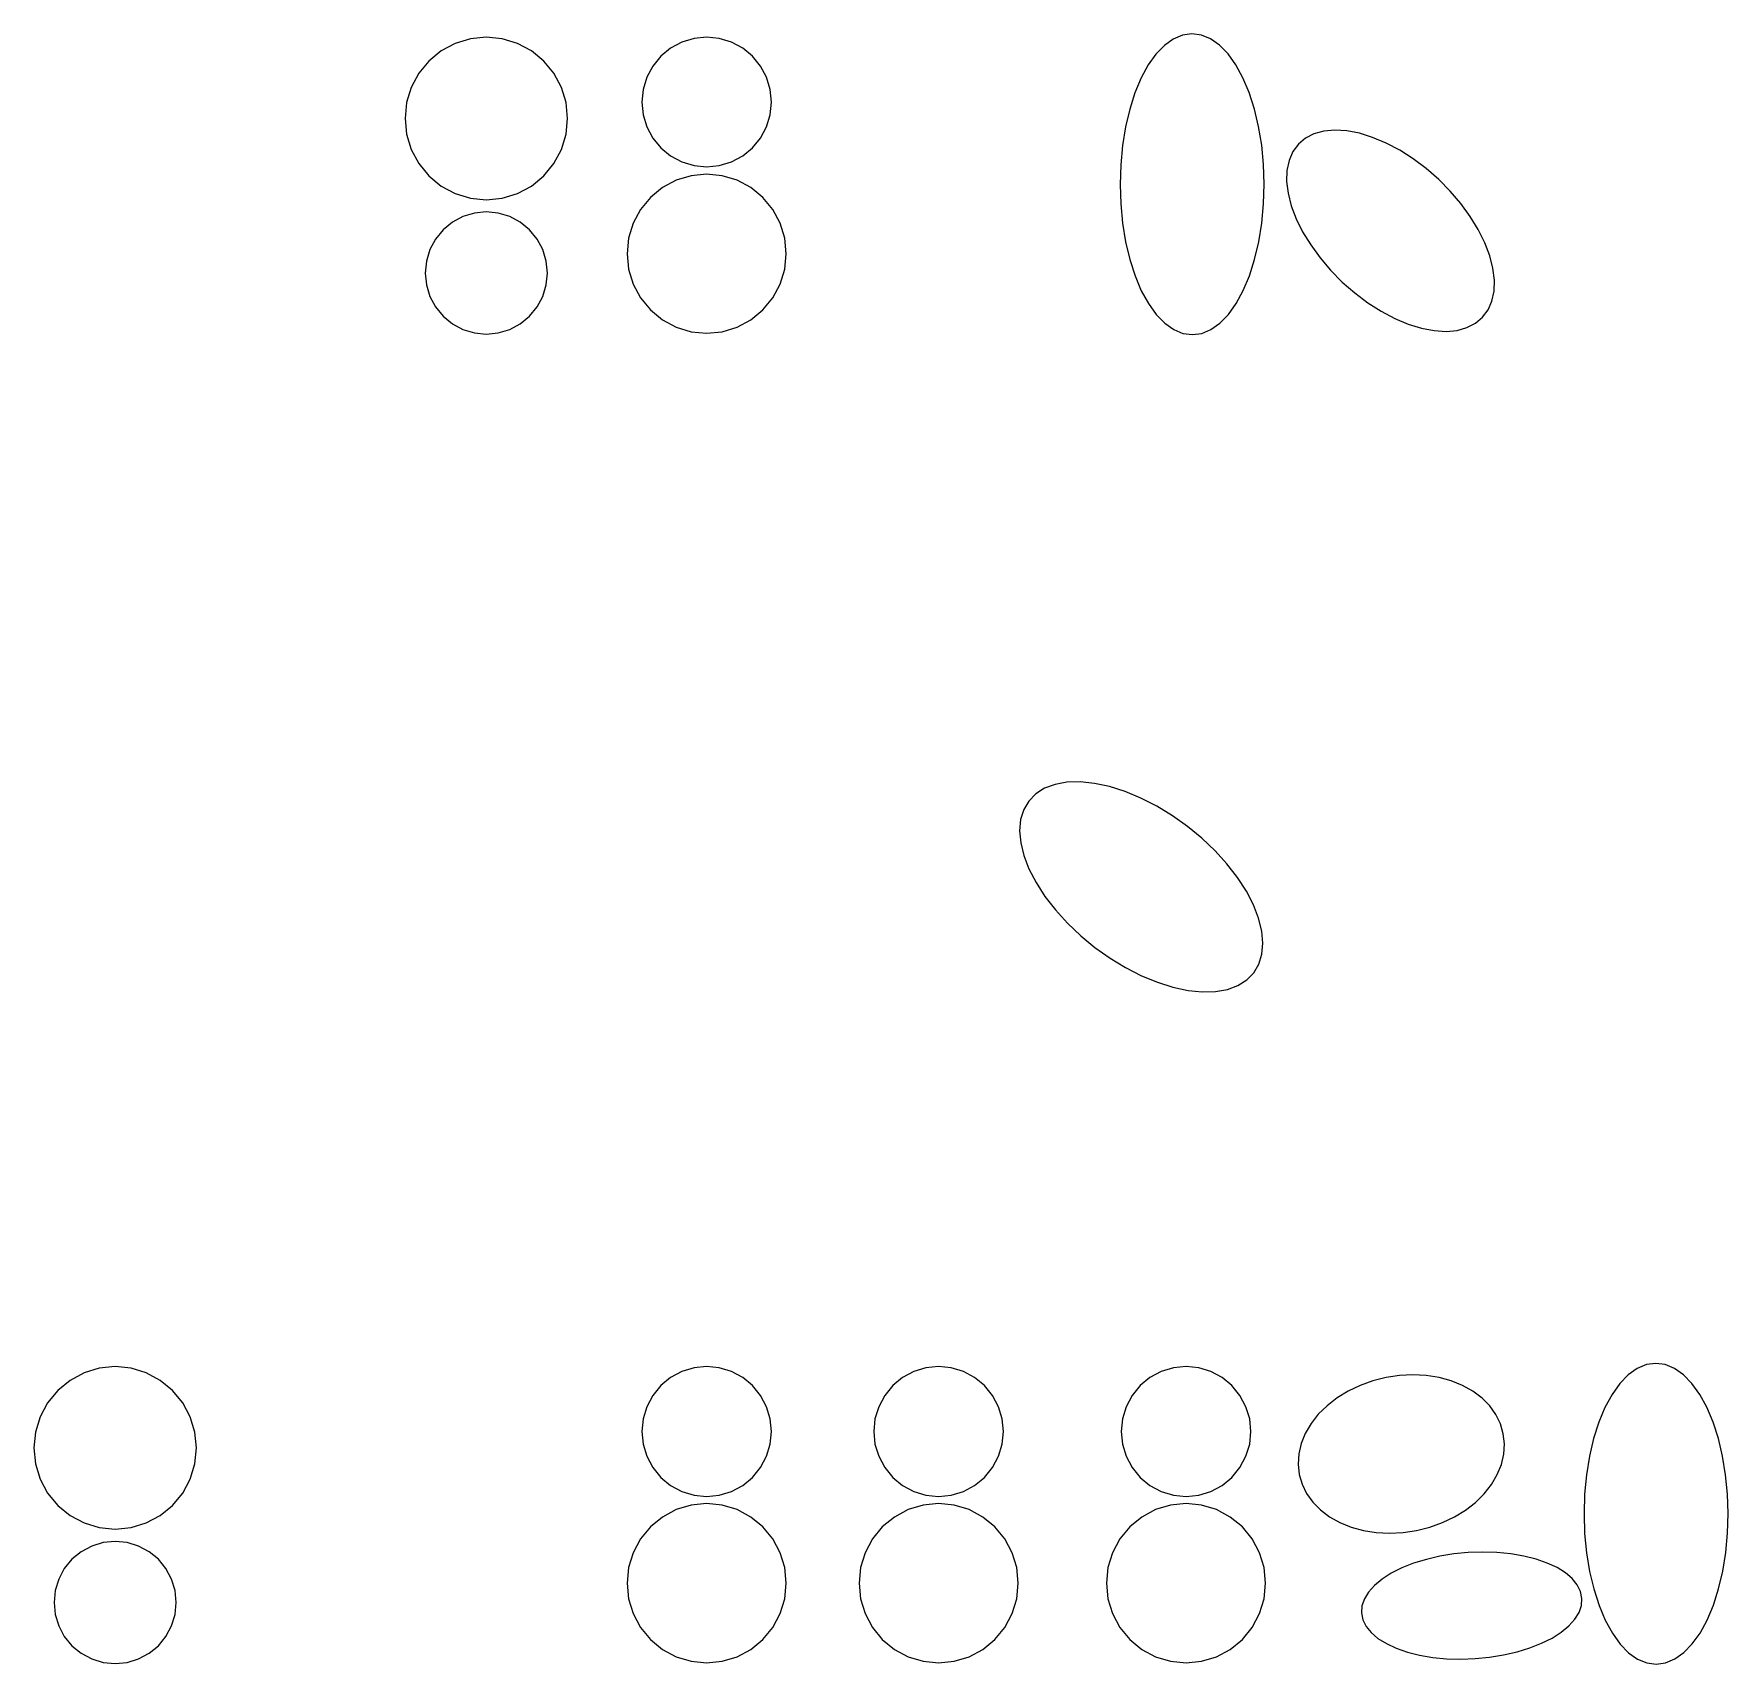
# Model space of a CAD drawing. Extents: x -1 to 217, y -22 to 302.
# Drawn here: x 150.75 to 160.02, y 120.25 to 129.18 of the extents above; entities that cross this region are included whole.
import ezdxf

# ---------------------------------------------------------------- set-up
doc = ezdxf.new("R2010")
doc.units = 0

msp = doc.modelspace()

# ---------------------------------------------------------------- linework, layer by layer
at = {"layer": 'CIRCLES'}
for p, q in [((153.0552, 129.1256), (152.9783, 129.0845)), ((153.1387, 129.151), (153.0552, 129.1256)), ((153.2255, 129.1595), (153.1387, 129.151)), ((153.3123, 129.151), (153.2255, 129.1595)), ((153.3958, 129.1256), (153.3123, 129.151)), ((153.4727, 129.0845), (153.3958, 129.1256)), ((154.2961, 129.1326), (154.2347, 129.0998)), ((154.3627, 129.1528), (154.2961, 129.1326)), ((154.432, 129.1596), (154.3627, 129.1528)), ((154.5013, 129.1528), (154.432, 129.1596)), ((154.5679, 129.1326), (154.5013, 129.1528)), ((154.6293, 129.0998), (154.5679, 129.1326)), ((152.9783, 129.0845), (152.9108, 129.0292)), ((153.5402, 129.0292), (153.4727, 129.0845)), ((154.1809, 129.0556), (154.1367, 129.0018)), ((154.2347, 129.0998), (154.1809, 129.0556)), ((154.6831, 129.0556), (154.6293, 129.0998)), ((154.7273, 129.0018), (154.6831, 129.0556)), ((152.8555, 128.9617), (152.8144, 128.8848)), ((152.9108, 129.0292), (152.8555, 128.9617)), ((153.5955, 128.9617), (153.5402, 129.0292)), ((153.6366, 128.8848), (153.5955, 128.9617)), ((154.1039, 128.9404), (154.0836, 128.8737)), ((154.1367, 129.0018), (154.1039, 128.9404)), ((154.7601, 128.9404), (154.7273, 129.0018)), ((154.7804, 128.8737), (154.7601, 128.9404)), ((152.8144, 128.8848), (152.789, 128.8013)), ((153.662, 128.8013), (153.6366, 128.8848)), ((154.0836, 128.8737), (154.0768, 128.8045)), ((154.7872, 128.8045), (154.7804, 128.8737)), ((152.789, 128.8013), (152.7805, 128.7145)), ((153.6705, 128.7145), (153.662, 128.8013)), ((154.0768, 128.8045), (154.0836, 128.7352)), ((154.7804, 128.7352), (154.7872, 128.8045)), ((152.7805, 128.7145), (152.789, 128.6277)), ((153.662, 128.6277), (153.6705, 128.7145)), ((154.0836, 128.7352), (154.1039, 128.6685)), ((154.1039, 128.6685), (154.1367, 128.6071)), ((154.7273, 128.6071), (154.7601, 128.6685)), ((154.7601, 128.6685), (154.7804, 128.7352)), ((152.789, 128.6277), (152.8144, 128.5442)), ((153.6366, 128.5442), (153.662, 128.6277)), ((154.1367, 128.6071), (154.1809, 128.5533)), ((154.6831, 128.5533), (154.7273, 128.6071)), ((152.8144, 128.5442), (152.8555, 128.4673)), ((153.5955, 128.4673), (153.6366, 128.5442)), ((154.1809, 128.5533), (154.2347, 128.5091)), ((154.2347, 128.5091), (154.2961, 128.4763)), ((154.2961, 128.4763), (154.3627, 128.4561)), ((154.5013, 128.4561), (154.5679, 128.4763)), ((154.5679, 128.4763), (154.6293, 128.5091)), ((154.6293, 128.5091), (154.6831, 128.5533)), ((152.8555, 128.4673), (152.9108, 128.3998)), ((152.9108, 128.3998), (152.9783, 128.3445)), ((153.4727, 128.3445), (153.5402, 128.3998)), ((153.5402, 128.3998), (153.5955, 128.4673)), ((154.347, 128.4011), (154.2652, 128.3763)), ((154.432, 128.4095), (154.347, 128.4011)), ((154.3627, 128.4561), (154.432, 128.4493)), ((154.432, 128.4493), (154.5013, 128.4561)), ((154.517, 128.4011), (154.432, 128.4095)), ((154.5988, 128.3763), (154.517, 128.4011)), ((152.9783, 128.3445), (153.0552, 128.3034)), ((153.0552, 128.3034), (153.1387, 128.278)), ((153.3123, 128.278), (153.3958, 128.3034)), ((153.3958, 128.3034), (153.4727, 128.3445)), ((154.1899, 128.3361), (154.1238, 128.2819)), ((154.2652, 128.3763), (154.1899, 128.3361)), ((154.6741, 128.3361), (154.5988, 128.3763)), ((154.7402, 128.2819), (154.6741, 128.3361)), ((153.1602, 128.1961), (153.0974, 128.177)), ((153.1387, 128.278), (153.2255, 128.2695)), ((153.2255, 128.2025), (153.1602, 128.1961)), ((153.2255, 128.2695), (153.3123, 128.278)), ((153.2908, 128.1961), (153.2255, 128.2025)), ((153.3536, 128.177), (153.2908, 128.1961)), ((154.0696, 128.2158), (154.0293, 128.1405)), ((154.1238, 128.2819), (154.0696, 128.2158)), ((154.7944, 128.2158), (154.7402, 128.2819)), ((154.8347, 128.1405), (154.7944, 128.2158)), ((152.9888, 128.1045), (152.9472, 128.0538)), ((153.0396, 128.1461), (152.9888, 128.1045)), ((153.0974, 128.177), (153.0396, 128.1461)), ((153.4114, 128.1461), (153.3536, 128.177)), ((153.4622, 128.1045), (153.4114, 128.1461)), ((153.5038, 128.0538), (153.4622, 128.1045)), ((154.0293, 128.1405), (154.0045, 128.0587)), ((154.8595, 128.0587), (154.8347, 128.1405)), ((152.9472, 128.0538), (152.9163, 127.9959)), ((153.5347, 127.9959), (153.5038, 128.0538)), ((154.0045, 128.0587), (153.9961, 127.9737)), ((154.8679, 127.9737), (154.8595, 128.0587)), ((152.8973, 127.9331), (152.8908, 127.8678)), ((152.9163, 127.9959), (152.8973, 127.9331)), ((153.5537, 127.9331), (153.5347, 127.9959)), ((153.5602, 127.8678), (153.5537, 127.9331)), ((153.9961, 127.9737), (154.0045, 127.8886)), ((154.8595, 127.8886), (154.8679, 127.9737)), ((152.8908, 127.8678), (152.8973, 127.8025)), ((153.5537, 127.8025), (153.5602, 127.8678)), ((154.0045, 127.8886), (154.0293, 127.8069)), ((154.8347, 127.8069), (154.8595, 127.8886)), ((152.8973, 127.8025), (152.9163, 127.7398)), ((152.9163, 127.7398), (152.9472, 127.6819)), ((153.5038, 127.6819), (153.5347, 127.7398)), ((153.5347, 127.7398), (153.5537, 127.8025)), ((154.0293, 127.8069), (154.0696, 127.7315)), ((154.0696, 127.7315), (154.1238, 127.6655)), ((154.7402, 127.6655), (154.7944, 127.7315)), ((154.7944, 127.7315), (154.8347, 127.8069)), ((152.9472, 127.6819), (152.9888, 127.6312)), ((153.4622, 127.6312), (153.5038, 127.6819)), ((154.1238, 127.6655), (154.1899, 127.6113)), ((154.6741, 127.6113), (154.7402, 127.6655)), ((152.9888, 127.6312), (153.0396, 127.5896)), ((153.0396, 127.5896), (153.0974, 127.5586)), ((153.0974, 127.5586), (153.1602, 127.5396)), ((153.2908, 127.5396), (153.3536, 127.5586)), ((153.3536, 127.5586), (153.4114, 127.5896)), ((153.4114, 127.5896), (153.4622, 127.6312)), ((154.1899, 127.6113), (154.2652, 127.571)), ((154.2652, 127.571), (154.347, 127.5462)), ((154.347, 127.5462), (154.432, 127.5378)), ((154.432, 127.5378), (154.517, 127.5462)), ((154.517, 127.5462), (154.5988, 127.571)), ((154.5988, 127.571), (154.6741, 127.6113)), ((153.1602, 127.5396), (153.2255, 127.5332)), ((153.2255, 127.5332), (153.2908, 127.5396)), ((150.9463, 121.8032), (150.8788, 121.7478)), ((151.0232, 121.8443), (150.9463, 121.8032)), ((151.1067, 121.8696), (151.0232, 121.8443)), ((151.1935, 121.8782), (151.1067, 121.8696)), ((151.2803, 121.8696), (151.1935, 121.8782)), ((151.3638, 121.8443), (151.2803, 121.8696)), ((151.4407, 121.8032), (151.3638, 121.8443)), ((151.5082, 121.7478), (151.4407, 121.8032)), ((154.2347, 121.8184), (154.1809, 121.7743)), ((154.2961, 121.8513), (154.2347, 121.8184)), ((154.3627, 121.8715), (154.2961, 121.8513)), ((154.432, 121.8783), (154.3627, 121.8715)), ((154.5013, 121.8715), (154.432, 121.8783)), ((154.5679, 121.8513), (154.5013, 121.8715)), ((154.6293, 121.8184), (154.5679, 121.8513)), ((154.6831, 121.7743), (154.6293, 121.8184)), ((155.5047, 121.8184), (155.4509, 121.7743)), ((155.5661, 121.8513), (155.5047, 121.8184)), ((155.6327, 121.8715), (155.5661, 121.8513)), ((155.702, 121.8783), (155.6327, 121.8715)), ((155.7713, 121.8715), (155.702, 121.8783)), ((155.8379, 121.8513), (155.7713, 121.8715)), ((155.8993, 121.8184), (155.8379, 121.8513)), ((155.9531, 121.7743), (155.8993, 121.8184)), ((156.8593, 121.8184), (156.8055, 121.7743)), ((156.9207, 121.8513), (156.8593, 121.8184)), ((156.9874, 121.8715), (156.9207, 121.8513)), ((157.0567, 121.8783), (156.9874, 121.8715)), ((157.126, 121.8715), (157.0567, 121.8783)), ((157.1926, 121.8513), (157.126, 121.8715)), ((157.254, 121.8184), (157.1926, 121.8513)), ((157.3078, 121.7743), (157.254, 121.8184)), ((150.8788, 121.7478), (150.8235, 121.6804)), ((151.5635, 121.6804), (151.5082, 121.7478)), ((154.1367, 121.7205), (154.1039, 121.659)), ((154.1809, 121.7743), (154.1367, 121.7205)), ((154.7273, 121.7205), (154.6831, 121.7743)), ((154.7601, 121.659), (154.7273, 121.7205)), ((155.4067, 121.7205), (155.3739, 121.659)), ((155.4509, 121.7743), (155.4067, 121.7205)), ((155.9973, 121.7205), (155.9531, 121.7743)), ((156.0301, 121.659), (155.9973, 121.7205)), ((156.7613, 121.7205), (156.7285, 121.659)), ((156.8055, 121.7743), (156.7613, 121.7205)), ((157.352, 121.7205), (157.3078, 121.7743)), ((157.3848, 121.659), (157.352, 121.7205)), ((150.8235, 121.6804), (150.7824, 121.6035)), ((151.6046, 121.6035), (151.5635, 121.6804)), ((154.1039, 121.659), (154.0836, 121.5924)), ((154.7804, 121.5924), (154.7601, 121.659)), ((155.3739, 121.659), (155.3536, 121.5924)), ((156.0504, 121.5924), (156.0301, 121.659)), ((156.7285, 121.659), (156.7083, 121.5924)), ((157.405, 121.5924), (157.3848, 121.659)), ((150.757, 121.52), (150.7485, 121.4332)), ((150.7824, 121.6035), (150.757, 121.52)), ((151.63, 121.52), (151.6046, 121.6035)), ((151.6385, 121.4332), (151.63, 121.52)), ((154.0836, 121.5924), (154.0768, 121.5231)), ((154.0768, 121.5231), (154.0836, 121.4538)), ((154.7872, 121.5231), (154.7804, 121.5924)), ((154.7804, 121.4538), (154.7872, 121.5231)), ((155.3536, 121.5924), (155.3468, 121.5231)), ((155.3468, 121.5231), (155.3536, 121.4538)), ((156.0572, 121.5231), (156.0504, 121.5924)), ((156.0504, 121.4538), (156.0572, 121.5231)), ((156.7083, 121.5924), (156.7015, 121.5231)), ((156.7015, 121.5231), (156.7083, 121.4538)), ((157.4118, 121.5231), (157.405, 121.5924)), ((157.405, 121.4538), (157.4118, 121.5231)), ((150.7485, 121.4332), (150.757, 121.3463)), ((151.63, 121.3463), (151.6385, 121.4332)), ((154.0836, 121.4538), (154.1039, 121.3872)), ((154.7601, 121.3872), (154.7804, 121.4538)), ((155.3536, 121.4538), (155.3739, 121.3872)), ((156.0301, 121.3872), (156.0504, 121.4538)), ((156.7083, 121.4538), (156.7285, 121.3872)), ((157.3848, 121.3872), (157.405, 121.4538)), ((150.757, 121.3463), (150.7824, 121.2629)), ((151.6046, 121.2629), (151.63, 121.3463)), ((154.1039, 121.3872), (154.1367, 121.3258)), ((154.7273, 121.3258), (154.7601, 121.3872)), ((155.3739, 121.3872), (155.4067, 121.3258)), ((155.9973, 121.3258), (156.0301, 121.3872)), ((156.7285, 121.3872), (156.7613, 121.3258)), ((157.352, 121.3258), (157.3848, 121.3872)), ((150.7824, 121.2629), (150.8235, 121.1859)), ((151.5635, 121.1859), (151.6046, 121.2629)), ((154.1367, 121.3258), (154.1809, 121.272)), ((154.1809, 121.272), (154.2347, 121.2278)), ((154.6293, 121.2278), (154.6831, 121.272)), ((154.6831, 121.272), (154.7273, 121.3258)), ((155.4067, 121.3258), (155.4509, 121.272)), ((155.4509, 121.272), (155.5047, 121.2278)), ((155.8993, 121.2278), (155.9531, 121.272)), ((155.9531, 121.272), (155.9973, 121.3258)), ((156.7613, 121.3258), (156.8055, 121.272)), ((156.8055, 121.272), (156.8593, 121.2278)), ((157.254, 121.2278), (157.3078, 121.272)), ((157.3078, 121.272), (157.352, 121.3258)), ((150.8235, 121.1859), (150.8788, 121.1185)), ((151.5082, 121.1185), (151.5635, 121.1859)), ((154.2347, 121.2278), (154.2961, 121.195)), ((154.2961, 121.195), (154.3627, 121.1748)), ((154.3627, 121.1748), (154.432, 121.1679)), ((154.432, 121.1679), (154.5013, 121.1748)), ((154.5013, 121.1748), (154.5679, 121.195)), ((154.5679, 121.195), (154.6293, 121.2278)), ((155.5047, 121.2278), (155.5661, 121.195)), ((155.5661, 121.195), (155.6327, 121.1748)), ((155.6327, 121.1748), (155.702, 121.1679)), ((155.702, 121.1679), (155.7713, 121.1748)), ((155.7713, 121.1748), (155.8379, 121.195)), ((155.8379, 121.195), (155.8993, 121.2278)), ((156.8593, 121.2278), (156.9207, 121.195)), ((156.9207, 121.195), (156.9874, 121.1748)), ((156.9874, 121.1748), (157.0567, 121.1679)), ((157.0567, 121.1679), (157.126, 121.1748)), ((157.126, 121.1748), (157.1926, 121.195)), ((157.1926, 121.195), (157.254, 121.2278)), ((150.8788, 121.1185), (150.9463, 121.0632)), ((150.9463, 121.0632), (151.0232, 121.022)), ((151.3638, 121.022), (151.4407, 121.0632)), ((151.4407, 121.0632), (151.5082, 121.1185)), ((154.1899, 121.0547), (154.1238, 121.0005)), ((154.2652, 121.095), (154.1899, 121.0547)), ((154.347, 121.1198), (154.2652, 121.095)), ((154.432, 121.1282), (154.347, 121.1198)), ((154.517, 121.1198), (154.432, 121.1282)), ((154.5988, 121.095), (154.517, 121.1198)), ((154.6741, 121.0547), (154.5988, 121.095)), ((154.7402, 121.0005), (154.6741, 121.0547)), ((155.4599, 121.0547), (155.3938, 121.0005)), ((155.5352, 121.095), (155.4599, 121.0547)), ((155.617, 121.1198), (155.5352, 121.095)), ((155.702, 121.1282), (155.617, 121.1198)), ((155.787, 121.1198), (155.702, 121.1282)), ((155.8688, 121.095), (155.787, 121.1198)), ((155.9441, 121.0547), (155.8688, 121.095)), ((156.0102, 121.0005), (155.9441, 121.0547)), ((156.8145, 121.0547), (156.7485, 121.0005)), ((156.8899, 121.095), (156.8145, 121.0547)), ((156.9716, 121.1198), (156.8899, 121.095)), ((157.0567, 121.1282), (156.9716, 121.1198)), ((157.1417, 121.1198), (157.0567, 121.1282)), ((157.2235, 121.095), (157.1417, 121.1198)), ((157.2988, 121.0547), (157.2235, 121.095)), ((157.3649, 121.0005), (157.2988, 121.0547)), ((151.0232, 121.022), (151.1067, 120.9967)), ((151.1067, 120.9967), (151.1935, 120.9882)), ((151.1935, 120.9882), (151.2803, 120.9967)), ((151.2803, 120.9967), (151.3638, 121.022)), ((154.1238, 121.0005), (154.0696, 120.9345)), ((154.7944, 120.9345), (154.7402, 121.0005)), ((155.3938, 121.0005), (155.3396, 120.9345)), ((156.0644, 120.9345), (156.0102, 121.0005)), ((156.7485, 121.0005), (156.6943, 120.9345)), ((157.4191, 120.9345), (157.3649, 121.0005)), ((151.0654, 120.8957), (151.0076, 120.8648)), ((151.1282, 120.9147), (151.0654, 120.8957)), ((151.1935, 120.9212), (151.1282, 120.9147)), ((151.2588, 120.9147), (151.1935, 120.9212)), ((151.3216, 120.8957), (151.2588, 120.9147)), ((151.3794, 120.8648), (151.3216, 120.8957)), ((154.0696, 120.9345), (154.0293, 120.8591)), ((154.8347, 120.8591), (154.7944, 120.9345)), ((155.3396, 120.9345), (155.2993, 120.8591)), ((156.1047, 120.8591), (156.0644, 120.9345)), ((156.6943, 120.9345), (156.654, 120.8591)), ((157.4593, 120.8591), (157.4191, 120.9345)), ((150.9568, 120.8232), (150.9152, 120.7724)), ((151.0076, 120.8648), (150.9568, 120.8232)), ((151.4302, 120.8232), (151.3794, 120.8648)), ((151.4718, 120.7724), (151.4302, 120.8232)), ((154.0045, 120.7774), (153.9961, 120.6923)), ((154.0293, 120.8591), (154.0045, 120.7774)), ((154.8595, 120.7774), (154.8347, 120.8591)), ((154.8679, 120.6923), (154.8595, 120.7774)), ((155.2745, 120.7774), (155.2661, 120.6923)), ((155.2993, 120.8591), (155.2745, 120.7774)), ((156.1295, 120.7774), (156.1047, 120.8591)), ((156.1379, 120.6923), (156.1295, 120.7774)), ((156.6292, 120.7774), (156.6208, 120.6923)), ((156.654, 120.8591), (156.6292, 120.7774)), ((157.4841, 120.7774), (157.4593, 120.8591)), ((157.4925, 120.6923), (157.4841, 120.7774)), ((150.8843, 120.7146), (150.8653, 120.6518)), ((150.9152, 120.7724), (150.8843, 120.7146)), ((151.5027, 120.7146), (151.4718, 120.7724)), ((151.5217, 120.6518), (151.5027, 120.7146)), ((153.9961, 120.6923), (154.0045, 120.6073)), ((154.8595, 120.6073), (154.8679, 120.6923)), ((155.2661, 120.6923), (155.2745, 120.6073)), ((156.1295, 120.6073), (156.1379, 120.6923)), ((156.6208, 120.6923), (156.6292, 120.6073)), ((157.4841, 120.6073), (157.4925, 120.6923)), ((150.8653, 120.6518), (150.8588, 120.5865)), ((151.5282, 120.5865), (151.5217, 120.6518)), ((154.0045, 120.6073), (154.0293, 120.5255)), ((154.8347, 120.5255), (154.8595, 120.6073)), ((155.2745, 120.6073), (155.2993, 120.5255)), ((156.1047, 120.5255), (156.1295, 120.6073)), ((156.6292, 120.6073), (156.654, 120.5255)), ((157.4593, 120.5255), (157.4841, 120.6073)), ((150.8588, 120.5865), (150.8653, 120.5212)), ((150.8653, 120.5212), (150.8843, 120.4584)), ((151.5027, 120.4584), (151.5217, 120.5212)), ((151.5217, 120.5212), (151.5282, 120.5865)), ((154.0293, 120.5255), (154.0696, 120.4502)), ((154.7944, 120.4502), (154.8347, 120.5255)), ((155.2993, 120.5255), (155.3396, 120.4502)), ((156.0644, 120.4502), (156.1047, 120.5255)), ((156.654, 120.5255), (156.6943, 120.4502)), ((157.4191, 120.4502), (157.4593, 120.5255)), ((150.8843, 120.4584), (150.9152, 120.4006)), ((151.4718, 120.4006), (151.5027, 120.4584)), ((154.0696, 120.4502), (154.1238, 120.3841)), ((154.7402, 120.3841), (154.7944, 120.4502)), ((155.3396, 120.4502), (155.3938, 120.3841)), ((156.0102, 120.3841), (156.0644, 120.4502)), ((156.6943, 120.4502), (156.7485, 120.3841)), ((157.3649, 120.3841), (157.4191, 120.4502)), ((150.9152, 120.4006), (150.9568, 120.3498)), ((150.9568, 120.3498), (151.0076, 120.3082)), ((151.3794, 120.3082), (151.4302, 120.3498)), ((151.4302, 120.3498), (151.4718, 120.4006)), ((154.1238, 120.3841), (154.1899, 120.3299)), ((154.1899, 120.3299), (154.2652, 120.2897)), ((154.5988, 120.2897), (154.6741, 120.3299)), ((154.6741, 120.3299), (154.7402, 120.3841)), ((155.3938, 120.3841), (155.4599, 120.3299)), ((155.4599, 120.3299), (155.5352, 120.2897)), ((155.8688, 120.2897), (155.9441, 120.3299)), ((155.9441, 120.3299), (156.0102, 120.3841)), ((156.7485, 120.3841), (156.8145, 120.3299)), ((156.8145, 120.3299), (156.8899, 120.2897)), ((157.2235, 120.2897), (157.2988, 120.3299)), ((157.2988, 120.3299), (157.3649, 120.3841)), ((151.0076, 120.3082), (151.0654, 120.2773)), ((151.0654, 120.2773), (151.1282, 120.2583)), ((151.1282, 120.2583), (151.1935, 120.2518)), ((151.1935, 120.2518), (151.2588, 120.2583)), ((151.2588, 120.2583), (151.3216, 120.2773)), ((151.3216, 120.2773), (151.3794, 120.3082)), ((154.2652, 120.2897), (154.347, 120.2649)), ((154.347, 120.2649), (154.432, 120.2565)), ((154.432, 120.2565), (154.517, 120.2649)), ((154.517, 120.2649), (154.5988, 120.2897)), ((155.5352, 120.2897), (155.617, 120.2649)), ((155.617, 120.2649), (155.702, 120.2565)), ((155.702, 120.2565), (155.787, 120.2649)), ((155.787, 120.2649), (155.8688, 120.2897)), ((156.8899, 120.2897), (156.9716, 120.2649)), ((156.9716, 120.2649), (157.0567, 120.2565)), ((157.0567, 120.2565), (157.1417, 120.2649)), ((157.1417, 120.2649), (157.2235, 120.2897))]:
    msp.add_line(p, q, dxfattribs=at)
at = {"layer": 'ELLIPSES'}
for p, q in [((156.987, 129.1496), (156.9382, 129.1149)), ((157.0376, 129.1707), (156.987, 129.1496)), ((157.0891, 129.1778), (157.0376, 129.1707)), ((157.1406, 129.1708), (157.0891, 129.1778)), ((157.1912, 129.1498), (157.1406, 129.1708)), ((157.2401, 129.1153), (157.1912, 129.1498)), ((156.892, 129.0672), (156.8492, 129.0073)), ((156.9382, 129.1149), (156.892, 129.0672)), ((157.2864, 129.0677), (157.2401, 129.1153)), ((157.3294, 129.0078), (157.2864, 129.0677)), ((156.8492, 129.0073), (156.8104, 128.9362)), ((157.3683, 128.9368), (157.3294, 129.0078)), ((156.7765, 128.8551), (156.748, 128.7655)), ((156.8104, 128.9362), (156.7765, 128.8551)), ((157.4024, 128.8559), (157.3683, 128.9368)), ((157.4312, 128.7663), (157.4024, 128.8559)), ((156.748, 128.7655), (156.7253, 128.6688)), ((157.4541, 128.6697), (157.4312, 128.7663)), ((156.7253, 128.6688), (156.7088, 128.5668)), ((157.4708, 128.5677), (157.4541, 128.6697)), ((156.7088, 128.5668), (156.6989, 128.4611)), ((157.481, 128.4621), (157.4708, 128.5677)), ((157.6716, 128.5736), (157.6415, 128.5329)), ((157.7104, 128.6062), (157.6716, 128.5736)), ((157.7571, 128.6301), (157.7104, 128.6062)), ((157.811, 128.645), (157.7571, 128.6301)), ((157.8712, 128.6505), (157.811, 128.645)), ((157.9366, 128.6466), (157.8712, 128.6505)), ((158.006, 128.6333), (157.9366, 128.6466)), ((158.0784, 128.6109), (158.006, 128.6333)), ((158.1524, 128.5797), (158.0784, 128.6109)), ((158.2268, 128.5404), (158.1524, 128.5797)), ((157.6205, 128.4848), (157.609, 128.4301)), ((157.6415, 128.5329), (157.6205, 128.4848)), ((158.3004, 128.4934), (158.2268, 128.5404)), ((158.3718, 128.4398), (158.3004, 128.4934)), ((156.6989, 128.4611), (156.6956, 128.3536)), ((157.4845, 128.3545), (157.481, 128.4621)), ((157.609, 128.4301), (157.6072, 128.3697)), ((158.4399, 128.3803), (158.3718, 128.4398)), ((156.6956, 128.3536), (156.6991, 128.2461)), ((157.4813, 128.247), (157.4845, 128.3545)), ((157.6072, 128.3697), (157.6151, 128.3047)), ((157.6151, 128.3047), (157.6326, 128.2362)), ((158.5035, 128.316), (158.4399, 128.3803)), ((158.5614, 128.248), (158.5035, 128.316)), ((156.6991, 128.2461), (156.7093, 128.1404)), ((157.4713, 128.1413), (157.4813, 128.247)), ((157.6326, 128.2362), (157.6595, 128.1654)), ((158.6128, 128.1775), (158.5614, 128.248)), ((156.7093, 128.1404), (156.726, 128.0384)), ((157.4549, 128.0393), (157.4713, 128.1413)), ((157.6595, 128.1654), (157.6951, 128.0934)), ((158.6567, 128.1056), (158.6128, 128.1775)), ((158.6923, 128.0336), (158.6567, 128.1056)), ((156.726, 128.0384), (156.749, 127.9418)), ((157.4322, 127.9426), (157.4549, 128.0393)), ((157.6951, 128.0934), (157.739, 128.0215)), ((157.739, 128.0215), (157.7904, 127.951)), ((158.7192, 127.9628), (158.6923, 128.0336)), ((156.749, 127.9418), (156.7777, 127.8523)), ((157.4036, 127.853), (157.4322, 127.9426)), ((157.7904, 127.951), (157.8483, 127.883)), ((158.7367, 127.8943), (158.7192, 127.9628)), ((156.7777, 127.8523), (156.8118, 127.7713)), ((157.3697, 127.772), (157.4036, 127.853)), ((157.8483, 127.883), (157.9119, 127.8187)), ((158.7446, 127.8293), (158.7367, 127.8943)), ((158.7428, 127.7689), (158.7446, 127.8293)), ((156.8118, 127.7713), (156.8507, 127.7003)), ((157.331, 127.7009), (157.3697, 127.772)), ((157.9119, 127.8187), (157.98, 127.7592)), ((157.98, 127.7592), (158.0514, 127.7056)), ((158.7313, 127.7142), (158.7428, 127.7689)), ((156.8507, 127.7003), (156.8937, 127.6405)), ((156.8937, 127.6405), (156.94, 127.5929)), ((157.2419, 127.5932), (157.2882, 127.641)), ((157.2882, 127.641), (157.331, 127.7009)), ((158.0514, 127.7056), (158.125, 127.6586)), ((158.125, 127.6586), (158.1994, 127.6193)), ((158.6802, 127.6254), (158.7103, 127.6661)), ((158.7103, 127.6661), (158.7313, 127.7142)), ((156.94, 127.5929), (156.9889, 127.5583)), ((156.9889, 127.5583), (157.0396, 127.5373)), ((157.1425, 127.5375), (157.1931, 127.5586)), ((157.1931, 127.5586), (157.2419, 127.5932)), ((158.1994, 127.6193), (158.2734, 127.5881)), ((158.2734, 127.5881), (158.3458, 127.5657)), ((158.3458, 127.5657), (158.4153, 127.5524)), ((158.4153, 127.5524), (158.4806, 127.5485)), ((158.4806, 127.5485), (158.5408, 127.554)), ((158.5408, 127.554), (158.5947, 127.5688)), ((158.5947, 127.5688), (158.6414, 127.5928)), ((158.6414, 127.5928), (158.6802, 127.6254)), ((157.0396, 127.5373), (157.0911, 127.5304)), ((157.0911, 127.5304), (157.1425, 127.5375)), ((156.2821, 125.046), (156.2339, 125.0155)), ((156.3393, 125.0672), (156.2821, 125.046)), ((156.4047, 125.0789), (156.3393, 125.0672)), ((156.4769, 125.0808), (156.4047, 125.0789)), ((156.555, 125.0728), (156.4769, 125.0808)), ((156.6373, 125.0551), (156.555, 125.0728)), ((156.7227, 125.028), (156.6373, 125.0551)), ((156.1956, 124.9762), (156.1678, 124.9289)), ((156.2339, 125.0155), (156.1956, 124.9762)), ((156.8096, 124.992), (156.7227, 125.028)), ((156.8965, 124.9477), (156.8096, 124.992)), ((156.151, 124.8744), (156.1455, 124.8136)), ((156.1678, 124.9289), (156.151, 124.8744)), ((156.982, 124.8958), (156.8965, 124.9477)), ((157.0645, 124.8372), (156.982, 124.8958)), ((156.1455, 124.8136), (156.1514, 124.7475)), ((157.1427, 124.7729), (157.0645, 124.8372)), ((157.2152, 124.7041), (157.1427, 124.7729)), ((156.1514, 124.7475), (156.1686, 124.6773)), ((156.1686, 124.6773), (156.1968, 124.6041)), ((157.2808, 124.6319), (157.2152, 124.7041)), ((156.1968, 124.6041), (156.2355, 124.5292)), ((157.3384, 124.5575), (157.2808, 124.6319)), ((156.2355, 124.5292), (156.2841, 124.454)), ((157.387, 124.4823), (157.3384, 124.5575)), ((156.2841, 124.454), (156.3417, 124.3796)), ((157.4257, 124.4074), (157.387, 124.4823)), ((157.4539, 124.3343), (157.4257, 124.4074)), ((156.3417, 124.3796), (156.4073, 124.3074)), ((156.4073, 124.3074), (156.4798, 124.2386)), ((157.4711, 124.264), (157.4539, 124.3343)), ((156.4798, 124.2386), (156.558, 124.1744)), ((157.477, 124.1979), (157.4711, 124.264)), ((156.558, 124.1744), (156.6405, 124.1158)), ((156.6405, 124.1158), (156.726, 124.0639)), ((157.4547, 124.0826), (157.4715, 124.1371)), ((157.4715, 124.1371), (157.477, 124.1979)), ((156.726, 124.0639), (156.8129, 124.0195)), ((157.3886, 123.9961), (157.427, 124.0353)), ((157.427, 124.0353), (157.4547, 124.0826)), ((156.8129, 124.0195), (156.8998, 123.9835)), ((156.8998, 123.9835), (156.9852, 123.9564)), ((156.9852, 123.9564), (157.0676, 123.9388)), ((157.0676, 123.9388), (157.1456, 123.9308)), ((157.1456, 123.9308), (157.2179, 123.9326)), ((157.2179, 123.9326), (157.2832, 123.9443)), ((157.2832, 123.9443), (157.3404, 123.9656)), ((157.3404, 123.9656), (157.3886, 123.9961)), ((159.5776, 121.8893), (159.527, 121.8682)), ((159.6291, 121.8964), (159.5776, 121.8893)), ((159.6806, 121.8895), (159.6291, 121.8964)), ((159.7312, 121.8685), (159.6806, 121.8895)), ((158.0794, 121.8006), (158.0098, 121.7757)), ((158.1516, 121.8187), (158.0794, 121.8006)), ((158.2252, 121.8297), (158.1516, 121.8187)), ((158.299, 121.8333), (158.2252, 121.8297)), ((158.3717, 121.8294), (158.299, 121.8333)), ((158.4421, 121.8182), (158.3717, 121.8294)), ((158.5089, 121.7999), (158.4421, 121.8182)), ((158.5711, 121.7747), (158.5089, 121.7999)), ((159.4782, 121.8336), (159.432, 121.7858)), ((159.527, 121.8682), (159.4782, 121.8336)), ((159.7801, 121.8339), (159.7312, 121.8685)), ((159.8264, 121.7863), (159.7801, 121.8339)), ((157.8834, 121.707), (157.8287, 121.6644)), ((157.9441, 121.7443), (157.8834, 121.707)), ((158.0098, 121.7757), (157.9441, 121.7443)), ((158.6275, 121.7431), (158.5711, 121.7747)), ((158.6772, 121.7056), (158.6275, 121.7431)), ((158.7193, 121.6629), (158.6772, 121.7056)), ((159.3892, 121.7259), (159.3504, 121.6548)), ((159.432, 121.7858), (159.3892, 121.7259)), ((159.8694, 121.7265), (159.8264, 121.7863)), ((159.9083, 121.6555), (159.8694, 121.7265)), ((157.7809, 121.6173), (157.741, 121.5665)), ((157.8287, 121.6644), (157.7809, 121.6173)), ((158.7531, 121.6157), (158.7193, 121.6629)), ((158.7781, 121.5648), (158.7531, 121.6157)), ((159.3504, 121.6548), (159.3165, 121.5738)), ((159.9424, 121.5745), (159.9083, 121.6555)), ((157.741, 121.5665), (157.7094, 121.5129)), ((158.7937, 121.511), (158.7781, 121.5648)), ((159.3165, 121.5738), (159.288, 121.4842)), ((159.9712, 121.485), (159.9424, 121.5745)), ((157.6869, 121.4573), (157.6737, 121.4007)), ((157.7094, 121.5129), (157.6869, 121.4573)), ((158.7998, 121.4554), (158.7937, 121.511)), ((158.7963, 121.3988), (158.7998, 121.4554)), ((159.288, 121.4842), (159.2653, 121.3875)), ((159.9941, 121.3884), (159.9712, 121.485)), ((157.6737, 121.4007), (157.6702, 121.3441)), ((157.6702, 121.3441), (157.6763, 121.2885)), ((158.7606, 121.2867), (158.7831, 121.3422)), ((158.7831, 121.3422), (158.7963, 121.3988)), ((159.2653, 121.3875), (159.2488, 121.2855)), ((160.0108, 121.2864), (159.9941, 121.3884)), ((157.6763, 121.2885), (157.692, 121.2348)), ((158.7291, 121.233), (158.7606, 121.2867)), ((159.2488, 121.2855), (159.2389, 121.1798)), ((160.021, 121.1807), (160.0108, 121.2864)), ((157.692, 121.2348), (157.7169, 121.1839)), ((157.7169, 121.1839), (157.7508, 121.1367)), ((158.6413, 121.1351), (158.6891, 121.1822)), ((158.6891, 121.1822), (158.7291, 121.233)), ((159.2389, 121.1798), (159.2356, 121.0723)), ((160.0245, 121.0732), (160.021, 121.1807)), ((157.7508, 121.1367), (157.7929, 121.0939)), ((157.7929, 121.0939), (157.8425, 121.0565)), ((157.8425, 121.0565), (157.8989, 121.0249)), ((158.4602, 121.0239), (158.5259, 121.0553)), ((158.5259, 121.0553), (158.5866, 121.0926)), ((158.5866, 121.0926), (158.6413, 121.1351)), ((159.2356, 121.0723), (159.2391, 120.9647)), ((160.0213, 120.9657), (160.0245, 121.0732)), ((157.8989, 121.0249), (157.9611, 120.9997)), ((157.9611, 120.9997), (158.0279, 120.9813)), ((158.0279, 120.9813), (158.0983, 120.9701)), ((158.0983, 120.9701), (158.171, 120.9663)), ((158.171, 120.9663), (158.2448, 120.9699)), ((158.2448, 120.9699), (158.3184, 120.9808)), ((158.3184, 120.9808), (158.3907, 120.9989)), ((158.3907, 120.9989), (158.4602, 121.0239)), ((159.2391, 120.9647), (159.2493, 120.8591)), ((160.0113, 120.86), (160.0213, 120.9657)), ((158.2383, 120.7757), (158.1806, 120.7468)), ((158.3026, 120.8011), (158.2383, 120.7757)), ((158.3723, 120.8226), (158.3026, 120.8011)), ((158.4462, 120.8397), (158.3723, 120.8226)), ((158.5232, 120.8522), (158.4462, 120.8397)), ((158.6018, 120.8598), (158.5232, 120.8522)), ((158.6808, 120.8625), (158.6018, 120.8598)), ((158.7587, 120.8602), (158.6808, 120.8625)), ((158.8343, 120.8529), (158.7587, 120.8602)), ((158.9062, 120.8407), (158.8343, 120.8529)), ((158.9732, 120.8239), (158.9062, 120.8407)), ((159.0342, 120.8027), (158.9732, 120.8239)), ((159.0881, 120.7776), (159.0342, 120.8027)), ((159.1341, 120.7489), (159.0881, 120.7776)), ((159.2493, 120.8591), (159.266, 120.7571)), ((159.9949, 120.758), (160.0113, 120.86)), ((158.1304, 120.7148), (158.0886, 120.6804)), ((158.1806, 120.7468), (158.1304, 120.7148)), ((159.1712, 120.7171), (159.1341, 120.7489)), ((159.1989, 120.6828), (159.1712, 120.7171)), ((159.2168, 120.6465), (159.1989, 120.6828)), ((159.266, 120.7571), (159.289, 120.6605)), ((159.9722, 120.6613), (159.9949, 120.758)), ((158.0329, 120.6064), (158.0199, 120.5681)), ((158.0559, 120.644), (158.0329, 120.6064)), ((158.0886, 120.6804), (158.0559, 120.644)), ((159.2244, 120.609), (159.2168, 120.6465)), ((159.2218, 120.5707), (159.2244, 120.609)), ((159.289, 120.6605), (159.3177, 120.5709)), ((159.9436, 120.5717), (159.9722, 120.6613)), ((158.0199, 120.5681), (158.0173, 120.5299)), ((158.0173, 120.5299), (158.0249, 120.4923)), ((159.1858, 120.4948), (159.2088, 120.5324)), ((159.2088, 120.5324), (159.2218, 120.5707)), ((159.3177, 120.5709), (159.3518, 120.49)), ((159.9097, 120.4906), (159.9436, 120.5717)), ((158.0249, 120.4923), (158.0428, 120.456)), ((158.0428, 120.456), (158.0705, 120.4217)), ((158.0705, 120.4217), (158.1076, 120.3899)), ((159.0611, 120.392), (159.1113, 120.424)), ((159.1113, 120.424), (159.1531, 120.4584)), ((159.1531, 120.4584), (159.1858, 120.4948)), ((159.3518, 120.49), (159.3907, 120.419)), ((159.3907, 120.419), (159.4337, 120.3591)), ((159.8282, 120.3596), (159.871, 120.4195)), ((159.871, 120.4195), (159.9097, 120.4906)), ((158.1076, 120.3899), (158.1536, 120.3612)), ((158.1536, 120.3612), (158.2075, 120.3361)), ((158.2075, 120.3361), (158.2685, 120.3149)), ((158.2685, 120.3149), (158.3355, 120.2981)), ((158.7955, 120.2991), (158.8694, 120.3162)), ((158.8694, 120.3162), (158.9391, 120.3377)), ((158.9391, 120.3377), (159.0034, 120.3631)), ((159.0034, 120.3631), (159.0611, 120.392)), ((159.4337, 120.3591), (159.48, 120.3115)), ((159.48, 120.3115), (159.5289, 120.277)), ((159.7331, 120.2772), (159.7819, 120.3119)), ((159.7819, 120.3119), (159.8282, 120.3596)), ((158.3355, 120.2981), (158.4074, 120.286)), ((158.4074, 120.286), (158.483, 120.2786)), ((158.483, 120.2786), (158.5609, 120.2763)), ((158.5609, 120.2763), (158.6399, 120.279)), ((158.6399, 120.279), (158.7185, 120.2866)), ((158.7185, 120.2866), (158.7955, 120.2991)), ((159.5289, 120.277), (159.5796, 120.256)), ((159.5796, 120.256), (159.6311, 120.249)), ((159.6311, 120.249), (159.6825, 120.2561)), ((159.6825, 120.2561), (159.7331, 120.2772))]:
    msp.add_line(p, q, dxfattribs=at)

doc.saveas('drawing.dxf')
